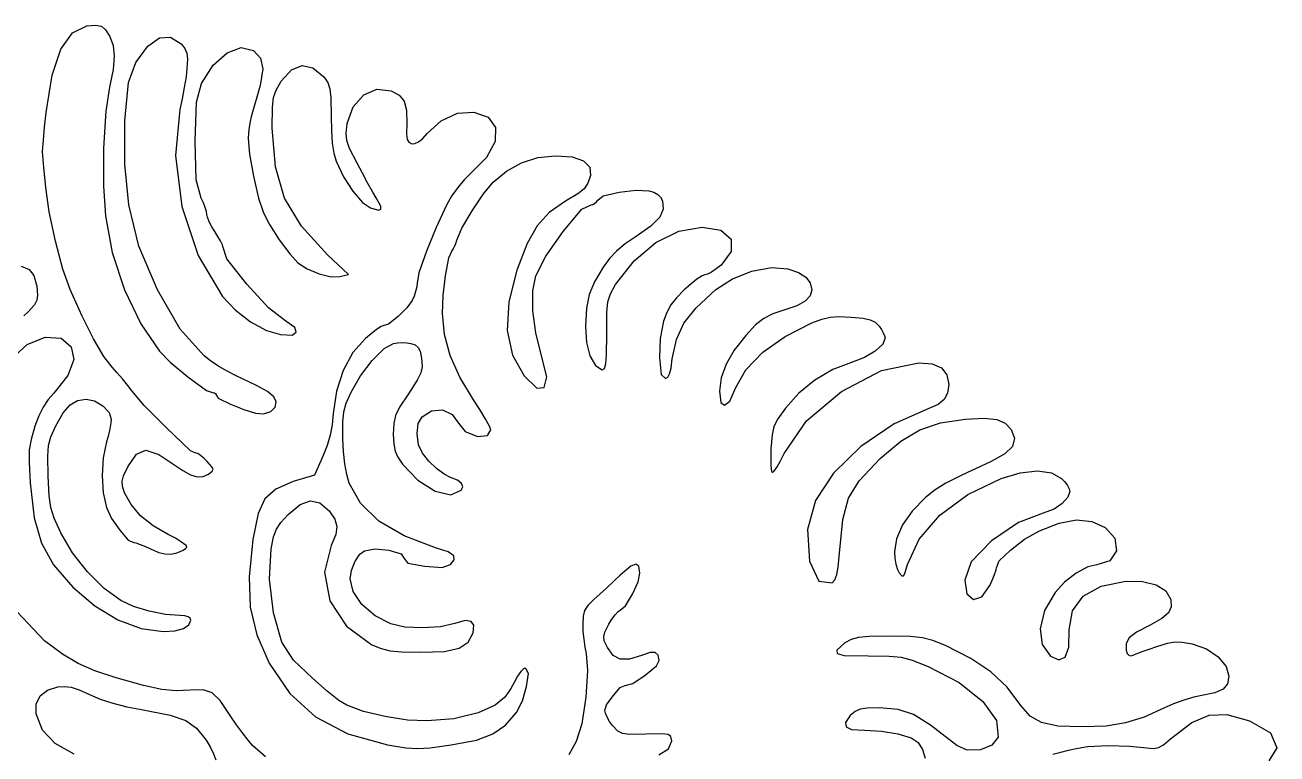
# Model space of a CAD drawing. Extents: x -744 to 286, y -828 to 175.
# Drawn here: x -191.9 to 201.3, y -59.1 to 169.8 of the extents above; entities that cross this region are included whole.
import ezdxf

# ---------------------------------------------------------------- set-up
doc = ezdxf.new("R2010")
doc.units = 0
doc.layers.get('0').update_dxf_attribs({"linetype": 'CONTINUOUS'})

msp = doc.modelspace()

# ---------------------------------------------------------------- linework, layer by layer
for p, q in [((-176.96, 167.33), (-172.42, 169.59)), ((-172.42, 169.59), (-169.67, 169.81)), ((-169.67, 169.81), (-167.89, 169.42)), ((-167.89, 169.42), (-166.53, 168.34)), ((-180.56, 162.27), (-176.96, 167.33)), ((-166.53, 168.34), (-165.21, 166.25)), ((-165.21, 166.25), (-164.17, 163.34)), ((-153.27, 163.22), (-149.6, 165.83)), ((-149.6, 165.83), (-146.12, 165.97)), ((-146.12, 165.97), (-142.82, 163.91)), ((-183.28, 154.11), (-180.56, 162.27)), ((-164.17, 163.34), (-163.84, 160.01)), ((-157.09, 158.07), (-153.27, 163.22)), ((-142.82, 163.91), (-141.65, 162.4)), ((-141.65, 162.4), (-141.05, 160.96)), ((-128.38, 161.11), (-123.96, 162.71)), ((-123.96, 162.71), (-120.12, 161.83)), ((-120.12, 161.83), (-117.92, 159.36)), ((-163.84, 160.01), (-164.2, 155.85)), ((-159.37, 151.72), (-157.09, 158.07)), ((-141.05, 160.96), (-140.85, 159.12)), ((-140.85, 159.12), (-141, 156.16)), ((-132.77, 157.19), (-128.38, 161.11)), ((-117.92, 159.36), (-117.2, 156.08)), ((-185.2, 142.33), (-183.28, 154.11)), ((-164.2, 155.85), (-165.32, 150.33)), ((-141.3, 153.59), (-141.83, 150.19)), ((-141, 156.16), (-141.3, 153.59)), ((-136.44, 151.46), (-132.77, 157.19)), ((-117.2, 156.08), (-117.98, 150.84)), ((-111.38, 152.13), (-108.13, 155.72)), ((-108.13, 155.72), (-104.82, 157.14)), ((-104.82, 157.14), (-101.44, 156.41)), ((-101.44, 156.41), (-98, 153.56)), ((-98, 153.56), (-96.78, 151.77)), ((-165.32, 150.33), (-166.52, 142.73)), ((-160.47, 139.69), (-159.37, 151.72)), ((-141.83, 150.19), (-142.5, 146.59)), ((-138.02, 145.57), (-136.44, 151.46)), ((-117.98, 150.84), (-120.85, 140.93)), ((-113.03, 149.38), (-111.38, 152.13)), ((-96.78, 151.77), (-96.12, 149.81)), ((-96.12, 149.81), (-95.82, 146.89)), ((-85.49, 147.9), (-81.32, 149.66)), ((-81.32, 149.66), (-76.88, 149.19)), ((-142.5, 146.59), (-143.2, 143.33)), ((-138.41, 133.38), (-138.02, 145.57)), ((-114.15, 143.96), (-113.83, 147.07)), ((-113.83, 147.07), (-113.03, 149.38)), ((-95.82, 146.89), (-95.75, 141.19)), ((-88.77, 144.1), (-85.49, 147.9)), ((-76.88, 149.19), (-74.32, 147.77)), ((-74.32, 147.77), (-72.78, 145.87)), ((-72.78, 145.87), (-72.05, 143.11)), ((-185.69, 137.78), (-185.2, 142.33)), ((-166.52, 142.73), (-167.17, 131.14)), ((-143.2, 143.33), (-144.65, 128.79)), ((-114.2, 137.41), (-114.15, 143.96)), ((-90.65, 138.83), (-88.77, 144.1)), ((-72.05, 143.11), (-71.98, 138.85)), ((-61.15, 139.76), (-56.05, 142.1)), ((-56.05, 142.1), (-50.92, 142.48)), ((-50.92, 142.48), (-46.45, 140.87)), ((-186.07, 133.62), (-185.69, 137.78)), ((-160.52, 126.08), (-160.47, 139.69)), ((-121.48, 137.74), (-121.68, 135.84)), ((-121.19, 139.54), (-121.48, 137.74)), ((-120.85, 140.93), (-121.19, 139.54)), ((-95.75, 141.19), (-95.65, 136.55)), ((-91.04, 135.75), (-90.65, 138.83)), ((-71.98, 138.85), (-72.07, 135.51)), ((-65.55, 135.75), (-61.15, 139.76)), ((-46.45, 140.87), (-44.09, 137.63)), ((-44.09, 137.63), (-44.17, 133.27)), ((-121.68, 135.84), (-121.75, 134.13)), ((-121.75, 134.13), (-121.38, 129.3)), ((-113.22, 125.28), (-114.2, 137.41)), ((-95.65, 136.55), (-95.35, 132.72)), ((-90.84, 133.54), (-91.04, 135.75)), ((-72.07, 135.51), (-71.87, 133.87)), ((-71.87, 133.87), (-71.34, 132.99)), ((-68.24, 133.17), (-66.94, 134.22)), ((-66.94, 134.22), (-65.55, 135.75)), ((-186.33, 130.13), (-186.07, 133.62)), ((-186.3, 128.83), (-186.33, 130.13)), ((-167.17, 131.14), (-167.26, 119.16)), ((-138.06, 121.18), (-138.41, 133.38)), ((-95.35, 132.72), (-94.84, 129.59)), ((-89.94, 131.04), (-90.84, 133.54)), ((-87.59, 126.38), (-89.94, 131.04)), ((-71.34, 132.99), (-70.39, 132.51)), ((-70.39, 132.51), (-69.4, 132.58)), ((-69.4, 132.58), (-68.24, 133.17)), ((-44.17, 133.27), (-46.91, 128.19)), ((-186.17, 127.62), (-186.3, 128.83)), ((-185.91, 125.06), (-186.17, 127.62)), ((-159.29, 113.33), (-160.52, 126.08)), ((-144.65, 128.79), (-142.61, 112.83)), ((-121.38, 129.3), (-120.15, 122.35)), ((-94.84, 129.59), (-94.11, 127.1)), ((-94.11, 127.1), (-91.83, 122.16)), ((-85.92, 123.25), (-87.59, 126.38)), ((-46.91, 128.19), (-52.01, 123.07)), ((-40.67, 123.95), (-35.94, 126.55)), ((-35.94, 126.55), (-30.76, 128.17)), ((-30.76, 128.17), (-25.31, 128.75)), ((-25.31, 128.75), (-20.07, 128.41)), ((-20.07, 128.41), (-16.42, 127.17)), ((-16.42, 127.17), (-14.51, 125.13)), ((-185.61, 122.04), (-185.91, 125.06)), ((-185.31, 118.83), (-185.61, 122.04)), ((-120.15, 122.35), (-118.56, 115.46)), ((-110.34, 115.45), (-113.22, 125.28)), ((-91.83, 122.16), (-88.94, 117.6)), ((-84.18, 120.08), (-85.92, 123.25)), ((-52.01, 123.07), (-53.96, 121.22)), ((-44.82, 120.45), (-40.67, 123.95)), ((-14.24, 122.5), (-15.09, 120.1)), ((-14.51, 125.13), (-14.24, 122.5)), ((-184.24, 111.11), (-185.31, 118.83)), ((-167.26, 119.16), (-166.63, 109.83)), ((-136.49, 115.42), (-138.06, 121.18)), ((-82.61, 117.29), (-84.18, 120.08)), ((-55.97, 118.8), (-57.87, 116.05)), ((-53.96, 121.22), (-55.97, 118.8)), ((-47.85, 116.82), (-44.82, 120.45)), ((-16.26, 118.4), (-18.25, 116.79)), ((-15.09, 120.1), (-16.26, 118.4)), ((-135.82, 113.99), (-136.49, 115.42)), ((-118.56, 115.46), (-117, 110.83)), ((-105.08, 106.65), (-110.34, 115.45)), ((-88.94, 117.6), (-85.92, 114.02)), ((-85.92, 114.02), (-83.33, 112.36)), ((-81.56, 115.53), (-82.61, 117.29)), ((-80.07, 112.94), (-81.56, 115.53)), ((-57.87, 116.05), (-59.48, 113.21)), ((-51.46, 111.44), (-47.85, 116.82)), ((-22.08, 114.5), (-27.23, 110.92)), ((-18.25, 116.79), (-22.08, 114.5)), ((-12.96, 113.77), (-12.41, 114.26)), ((-12.41, 114.26), (-12, 114.85)), ((-12, 114.85), (-10.28, 116.18)), ((-10.28, 116.18), (-5.3, 117.29)), ((-5.3, 117.29), (0.03, 117.93)), ((0.03, 117.93), (4.08, 117.69)), ((4.08, 117.69), (5.63, 117.27)), ((5.63, 117.27), (6.83, 116.62)), ((6.83, 116.62), (7.72, 115.73)), ((7.72, 115.73), (8.35, 114.57)), ((8.35, 114.57), (8.59, 111.95)), ((-182.3, 101.94), (-184.24, 111.11)), ((-156.1, 100.4), (-159.29, 113.33)), ((-142.61, 112.83), (-137.49, 97.42)), ((-135.26, 112.52), (-135.82, 113.99)), ((-134.86, 111.19), (-135.26, 112.52)), ((-134.75, 110.31), (-134.86, 111.19)), ((-134.59, 109.42), (-134.75, 110.31)), ((-117, 110.83), (-115.11, 107.13)), ((-83.33, 112.36), (-80.87, 111.61)), ((-80.87, 111.61), (-80.07, 111.95)), ((-80.07, 111.95), (-80.07, 112.94)), ((-59.48, 113.21), (-62.76, 106.24)), ((-54.67, 105.97), (-51.46, 111.44)), ((-27.23, 110.92), (-31.03, 106.79)), ((-22.88, 104.92), (-17.04, 111.99)), ((-17.04, 111.99), (-14.09, 113.33)), ((-14.09, 113.33), (-13.55, 113.44)), ((-13.55, 113.44), (-12.96, 113.77)), ((8.59, 111.95), (7.48, 109.42)), ((-166.63, 109.83), (-164.44, 98.35)), ((-134.01, 108.02), (-134.59, 109.42)), ((-133.2, 106.46), (-134.01, 108.02)), ((-132.25, 104.92), (-133.2, 106.46)), ((-115.11, 107.13), (-112.03, 102.38)), ((-96.85, 97.66), (-105.08, 106.65)), ((-62.76, 106.24), (-65.81, 98.75)), ((-31.03, 106.79), (-34.17, 101.2)), ((4.7, 106.66), (-0.28, 103.23)), ((7.48, 109.42), (4.7, 106.66)), ((13.5, 105.1), (20.78, 106.32)), ((20.78, 106.32), (26.7, 105.39)), ((-131.29, 103.43), (-132.25, 104.92)), ((-130.48, 102.01), (-131.29, 103.43)), ((-112.03, 102.38), (-108.72, 97.9)), ((-56.26, 102.21), (-54.67, 105.97)), ((-28.34, 97.19), (-22.88, 104.92)), ((-0.28, 103.23), (-3.4, 101.08)), ((6.22, 101.5), (13.5, 105.1)), ((26.7, 105.39), (29.93, 102.6)), ((29.93, 102.6), (29.96, 98.69)), ((-179.98, 93.15), (-182.3, 101.94)), ((-164.44, 98.35), (-160.58, 86.68)), ((-150.3, 86.63), (-156.1, 100.4)), ((-129.88, 100.8), (-130.48, 102.01)), ((-129.75, 100.2), (-129.88, 100.8)), ((-128.47, 96.33), (-129.75, 100.2)), ((-65.81, 98.75), (-68.22, 91.98)), ((-58.77, 96.66), (-57.78, 98.83)), ((-57.78, 98.83), (-57.43, 99.37)), ((-57.43, 99.37), (-57.01, 100.23)), ((-57.01, 100.23), (-56.6, 101.22)), ((-56.6, 101.22), (-56.26, 102.21)), ((-34.17, 101.2), (-37.4, 92.85)), ((-6.05, 98.83), (-8.33, 96.43)), ((-3.4, 101.08), (-6.05, 98.83)), ((-0.57, 95.78), (6.22, 101.5)), ((29.96, 98.69), (26.72, 94.43)), ((-137.49, 97.42), (-129.79, 84.55)), ((-122.24, 88.47), (-128.47, 96.33)), ((-108.72, 97.9), (-106.13, 95.16)), ((-106.13, 95.16), (-103.29, 93.23)), ((-90.26, 91.49), (-96.85, 97.66)), ((-59.76, 91.04), (-58.77, 96.66)), ((-31.41, 90.99), (-28.34, 97.19)), ((-8.33, 96.43), (-10.31, 93.8)), ((-6.38, 88.33), (-0.57, 95.78)), ((26.72, 94.43), (25.25, 93.24)), ((-193.07, 94.05), (-190.57, 93.07)), ((-190.57, 93.07), (-189.07, 91.13)), ((-189.07, 91.13), (-188.18, 87.75)), ((-177.69, 86.78), (-179.98, 93.15)), ((-103.29, 93.23), (-99.5, 91.64)), ((-99.5, 91.64), (-95.72, 90.69)), ((-95.72, 90.69), (-93, 90.8)), ((-93, 90.8), (-90.26, 91.49)), ((-68.22, 91.98), (-68.75, 88.75)), ((-60.5, 84.82), (-59.76, 91.04)), ((-37.4, 92.85), (-39.95, 82.83)), ((-32.39, 86.31), (-31.41, 90.99)), ((-10.31, 93.8), (-13.05, 89.17)), ((20.83, 91.08), (19.15, 89.96)), ((21.68, 91.33), (20.83, 91.08)), ((22.47, 91.51), (21.68, 91.33)), ((23.78, 92.24), (22.47, 91.51)), ((25.25, 93.24), (23.78, 92.24)), ((30.28, 90.1), (36.44, 92.51)), ((36.44, 92.51), (42.61, 93.64)), ((42.61, 93.64), (47.75, 93.19)), ((47.75, 93.19), (51.04, 92.05)), ((51.04, 92.05), (53.37, 90.58)), ((53.37, 90.58), (54.76, 88.79)), ((-188.18, 87.75), (-187.89, 84.99)), ((-173.93, 78.42), (-177.69, 86.78)), ((-160.58, 86.68), (-155.51, 75.96)), ((-143.09, 74.31), (-150.3, 86.63)), ((-115.36, 80.96), (-122.24, 88.47)), ((-68.85, 87.58), (-69.19, 86.12)), ((-68.75, 88.75), (-68.85, 87.58)), ((-13.05, 89.17), (-14.67, 85.2)), ((-8.03, 85.34), (-6.38, 88.33)), ((15.19, 86.67), (12.71, 84.15)), ((17.21, 88.45), (15.19, 86.67)), ((19.15, 89.96), (17.21, 88.45)), ((18.9, 81.01), (25.13, 86.72)), ((25.13, 86.72), (30.28, 90.1)), ((55.25, 86.69), (54.71, 84.8)), ((54.76, 88.79), (55.25, 86.69)), ((-188.1, 83.35), (-188.91, 81.89)), ((-187.89, 84.99), (-188.1, 83.35)), ((-129.79, 84.55), (-125.87, 80.35)), ((-70.25, 83.33), (-71.9, 80.96)), ((-69.67, 84.62), (-70.25, 83.33)), ((-69.19, 86.12), (-69.67, 84.62)), ((-60.75, 79.19), (-60.5, 84.82)), ((-39.95, 82.83), (-40.41, 73.86)), ((-32.37, 80.05), (-32.39, 86.31)), ((-14.67, 85.2), (-15.52, 80.88)), ((-9.15, 79.55), (-8.83, 82.86)), ((-8.83, 82.86), (-8.03, 85.34)), ((12.71, 84.15), (10.96, 81.89)), ((53.16, 83.13), (50.53, 81.66)), ((54.71, 84.8), (53.16, 83.13)), ((-190.82, 79.75), (-192.18, 78.44)), ((-188.91, 81.89), (-190.82, 79.75)), ((-125.87, 80.35), (-121, 76.61)), ((-110, 76.8), (-115.36, 80.96)), ((-71.9, 80.96), (-74.72, 78.22)), ((-60.15, 72.62), (-60.75, 79.19)), ((-31.48, 73.12), (-32.37, 80.05)), ((-15.52, 80.88), (-15.86, 75.11)), ((-9.19, 72.54), (-9.15, 79.55)), ((9.69, 79.54), (8.69, 76.75)), ((10.96, 81.89), (9.69, 79.54)), ((15.01, 76.13), (18.9, 81.01)), ((42.96, 79.13), (40.17, 77.68)), ((46.75, 80.39), (42.96, 79.13)), ((50.53, 81.66), (46.75, 80.39)), ((-170.33, 71.29), (-173.93, 78.42)), ((-155.51, 75.96), (-149.67, 67.35)), ((-121, 76.61), (-115.98, 73.84)), ((-107.08, 74.78), (-110, 76.8)), ((-106.69, 73.34), (-107.08, 74.78)), ((-80.06, 75.14), (-81.49, 74.16)), ((-79.45, 75.33), (-80.06, 75.14)), ((-77.67, 75.89), (-79.45, 75.33)), ((-74.72, 78.22), (-77.67, 75.89)), ((-15.86, 75.11), (-15.55, 70.14)), ((8.69, 76.75), (7.63, 71.34)), ((12.69, 71.09), (15.01, 76.13)), ((37.6, 75.62), (34.48, 72.33)), ((40.17, 77.68), (37.6, 75.62)), ((46.83, 72.02), (55.22, 76.25)), ((55.22, 76.25), (58.36, 77.42)), ((58.36, 77.42), (60.96, 78.03)), ((60.96, 78.03), (63.77, 78.22)), ((63.77, 78.22), (67.62, 78.07)), ((67.62, 78.07), (71.39, 77.71)), ((71.39, 77.71), (73.6, 77.22)), ((73.6, 77.22), (75.12, 76.44)), ((75.12, 76.44), (76.38, 75.2)), ((76.38, 75.2), (77.08, 74.19)), ((-191.13, 69.48), (-185.55, 71.8)), ((-185.55, 71.8), (-180.48, 71.42)), ((-180.48, 71.42), (-177.33, 68.78)), ((-167.07, 65.67), (-170.33, 71.29)), ((-135.61, 65.94), (-143.09, 74.31)), ((-115.98, 73.84), (-111.62, 72.62)), ((-111.62, 72.62), (-107.96, 72.45)), ((-107.96, 72.45), (-106.69, 73.34)), ((-84.98, 71.35), (-88.9, 66.93)), ((-83.18, 72.87), (-84.98, 71.35)), ((-81.49, 74.16), (-83.18, 72.87)), ((-58.37, 66.03), (-60.15, 72.62)), ((-40.41, 73.86), (-38.75, 66.07)), ((-29.74, 66.31), (-31.48, 73.12)), ((-9.21, 66.33), (-9.19, 72.54)), ((7.63, 71.34), (7.42, 65.26)), ((11.43, 64.99), (12.69, 71.09)), ((34.48, 72.33), (30.86, 67.69)), ((39.82, 67.02), (46.83, 72.02)), ((77.08, 74.19), (77.68, 73.14)), ((78.23, 71.53), (77.52, 69.55)), ((77.68, 73.14), (78.1, 72.19)), ((78.1, 72.19), (78.23, 71.53)), ((-196.14, 64.98), (-191.13, 69.48)), ((-177.33, 68.78), (-176.51, 64.77)), ((-149.67, 67.35), (-146.28, 63.88)), ((-88.9, 66.93), (-91.97, 61.34)), ((-82.8, 64.43), (-79.05, 68.22)), ((-79.05, 68.22), (-76.13, 69.76)), ((-76.13, 69.76), (-74.92, 69.98)), ((-74.92, 69.98), (-73.46, 70.06)), ((-73.46, 70.06), (-71.98, 70.01)), ((-71.98, 70.01), (-70.74, 69.82)), ((-70.74, 69.82), (-69.28, 69.32)), ((-69.28, 69.32), (-68.38, 68.57)), ((-68.38, 68.57), (-67.79, 67.33)), ((-67.79, 67.33), (-67.33, 65.14)), ((-15.55, 70.14), (-14.44, 65.89)), ((30.86, 67.69), (28.29, 63.25)), ((34.55, 61.55), (39.82, 67.02)), ((75.16, 67.38), (71.74, 65.37)), ((77.52, 69.55), (75.16, 67.38)), ((-176.51, 64.77), (-178.4, 59.7)), ((-164.49, 62.33), (-167.07, 65.67)), ((-146.28, 63.88), (-140.68, 59.33)), ((-133.56, 64.35), (-135.61, 65.94)), ((-130.95, 62.6), (-133.56, 64.35)), ((-86.51, 59.59), (-82.8, 64.43)), ((-67.33, 65.14), (-67.16, 62.61)), ((-55.35, 59.25), (-58.37, 66.03)), ((-38.75, 66.07), (-35.07, 59.58)), ((-27.96, 59.31), (-29.74, 66.31)), ((-14.44, 65.89), (-12.74, 62.84)), ((-9.86, 61.93), (-9.42, 63.37)), ((-9.42, 63.37), (-9.21, 66.33)), ((7.42, 65.26), (7.89, 60.01)), ((11.03, 62.04), (11.43, 64.99)), ((28.29, 63.25), (26.77, 58.96)), ((67.7, 63.85), (61.84, 61.6)), ((71.74, 65.37), (67.7, 63.85)), ((77.17, 61.32), (88.89, 63.7)), ((88.89, 63.7), (93.02, 63.37)), ((93.02, 63.37), (95.93, 62.12)), ((-178.4, 59.7), (-182.84, 54.23)), ((-163.01, 60.7), (-164.49, 62.33)), ((-161.28, 58.68), (-163.01, 60.7)), ((-140.68, 59.33), (-134.86, 55.02)), ((-128.21, 60.97), (-130.95, 62.6)), ((-125.78, 59.73), (-128.21, 60.97)), ((-119.21, 56.64), (-125.78, 59.73)), ((-91.97, 61.34), (-94.05, 54.86)), ((-89.47, 54.45), (-86.51, 59.59)), ((-67.54, 60.59), (-68.71, 58.23)), ((-67.16, 62.61), (-67.54, 60.59)), ((-50.99, 52.09), (-55.35, 59.25)), ((-35.07, 59.58), (-31.14, 55.71)), ((-28.78, 55.99), (-27.96, 59.31)), ((-12.74, 62.84), (-10.63, 61.54)), ((-10.63, 61.54), (-9.86, 61.93)), ((7.89, 60.01), (9.25, 58.83)), ((9.25, 58.83), (9.99, 59.18)), ((9.99, 59.18), (10.57, 60.22)), ((10.57, 60.22), (11.03, 62.04)), ((31.38, 55.93), (34.55, 61.55)), ((61.84, 61.6), (56.21, 58.31)), ((64.61, 54.7), (77.17, 61.32)), ((95.93, 62.12), (97.64, 59.95)), ((97.64, 59.95), (98.22, 56.92)), ((-159.6, 56.61), (-161.28, 58.68)), ((-158.24, 54.83), (-159.6, 56.61)), ((-115.67, 54.66), (-119.21, 56.64)), ((-68.71, 58.23), (-71.46, 54)), ((-31.14, 55.71), (-28.78, 55.99)), ((26.77, 58.96), (26.25, 54.79)), ((29.53, 51.71), (31.38, 55.93)), ((56.21, 58.31), (51.14, 54.2)), ((98.22, 56.92), (97.85, 54.22)), ((-184.59, 52.2), (-186.15, 49.81)), ((-182.84, 54.23), (-184.59, 52.2)), ((-177.68, 50.47), (-175.37, 51.85)), ((-175.37, 51.85), (-172.66, 52.33)), ((-172.66, 52.33), (-170.05, 51.79)), ((-170.05, 51.79), (-167.41, 50.2)), ((-154.41, 50.28), (-158.24, 54.83)), ((-134.86, 55.02), (-132.7, 54.33)), ((-132.7, 54.33), (-132.34, 54.26)), ((-132.34, 54.26), (-132.03, 54.07)), ((-132.03, 54.07), (-131.82, 53.78)), ((-131.82, 53.78), (-131.75, 53.45)), ((-131.75, 53.45), (-131.2, 52.58)), ((-131.2, 52.58), (-127.28, 50.72)), ((-113.72, 53.07), (-115.67, 54.66)), ((-112.94, 51.5), (-113.72, 53.07)), ((-113.28, 49.76), (-112.94, 51.5)), ((-94.05, 54.86), (-95.04, 47.78)), ((-90.97, 51.02), (-89.47, 54.45)), ((-71.46, 54), (-74.2, 49.77)), ((-49.02, 49.09), (-50.99, 52.09)), ((26.25, 54.79), (26.62, 51.23)), ((26.62, 51.23), (27.86, 50.42)), ((27.86, 50.42), (29.53, 51.71)), ((51.14, 54.2), (46.93, 49.52)), ((53.6, 45.47), (64.61, 54.7)), ((96.81, 52.2), (94.93, 50.66)), ((97.85, 54.22), (96.81, 52.2)), ((-186.15, 49.81), (-187.53, 47.03)), ((-182.13, 43.97), (-179.84, 47.96)), ((-179.84, 47.96), (-177.68, 50.47)), ((-167.41, 50.2), (-165.41, 48.09)), ((-165.41, 48.09), (-164.76, 46)), ((-147.43, 43.29), (-154.41, 50.28)), ((-127.28, 50.72), (-123.09, 49.01)), ((-123.09, 49.01), (-119.48, 47.93)), ((-119.48, 47.93), (-116.92, 47.74)), ((-116.92, 47.74), (-114.69, 48.41)), ((-114.69, 48.41), (-113.28, 49.76)), ((-95.04, 47.78), (-95.39, 44.26)), ((-92.03, 45.1), (-91.73, 48.28)), ((-91.73, 48.28), (-90.97, 51.02)), ((-74.2, 49.77), (-75.48, 47.16)), ((-67.18, 46.75), (-64.15, 48.65)), ((-64.15, 48.65), (-60.72, 48.92)), ((-60.72, 48.92), (-57.68, 47.5)), ((-57.68, 47.5), (-55.72, 44.75)), ((-47.3, 46.26), (-49.02, 49.09)), ((46.93, 49.52), (44.53, 46.1)), ((91.99, 49.4), (81.11, 44.58)), ((94.93, 50.66), (91.99, 49.4)), ((-188.75, 43.83), (-189.96, 39.67)), ((-187.53, 47.03), (-188.75, 43.83)), ((-183.72, 40.44), (-182.13, 43.97)), ((-164.86, 44.85), (-165.2, 43.02)), ((-164.76, 46), (-164.86, 44.85)), ((-139.91, 36.08), (-147.43, 43.29)), ((-95.39, 44.26), (-96.02, 40.96)), ((-92.02, 39.89), (-92.03, 45.1)), ((-76.05, 44.69), (-76.21, 41.26)), ((-75.48, 47.16), (-76.05, 44.69)), ((-68.69, 41.4), (-68.34, 44.64)), ((-68.34, 44.64), (-67.18, 46.75)), ((-55.72, 44.75), (-53.58, 42.11)), ((-45.96, 43.84), (-47.3, 46.26)), ((-45.57, 42.72), (-45.96, 43.84)), ((43.35, 43.73), (42.76, 41.1)), ((44.53, 46.1), (43.35, 43.73)), ((46.55, 35.24), (53.6, 45.47)), ((81.11, 44.58), (70.68, 37.46)), ((89.2, 42.7), (95.68, 44.9)), ((95.68, 44.9), (103.4, 46.04)), ((103.4, 46.04), (109.51, 46.29)), ((109.51, 46.29), (113.34, 45.89)), ((113.34, 45.89), (115.93, 44.76)), ((115.93, 44.76), (117.88, 42.77)), ((-189.96, 39.67), (-190.51, 36.38)), ((-184.46, 37.72), (-183.72, 40.44)), ((-165.69, 40.96), (-166.26, 38.92)), ((-165.2, 43.02), (-165.69, 40.96)), ((-96.02, 40.96), (-96.95, 37.77)), ((-91.81, 35.83), (-92.02, 39.89)), ((-76.21, 41.26), (-76.07, 38.16)), ((-68.24, 37.98), (-68.69, 41.4)), ((-53.58, 42.11), (-49.76, 40.57)), ((-49.76, 40.57), (-46.63, 40.85)), ((-46.63, 40.85), (-45.57, 42.72)), ((42.76, 41.1), (42.41, 36.67)), ((83.16, 39.09), (89.2, 42.7)), ((117.88, 42.77), (118.86, 40.01)), ((118.86, 40.01), (118.26, 37.47)), ((-190.51, 36.38), (-190.6, 32.51)), ((-184.71, 34.41), (-184.46, 37.72)), ((-166.26, 38.92), (-167.33, 33.91)), ((-156.86, 35.07), (-153.93, 36.24)), ((-153.93, 36.24), (-149.87, 34.95)), ((-138.17, 35.36), (-139.91, 36.08)), ((-96.95, 37.77), (-98.21, 34.6)), ((-91.39, 32), (-91.81, 35.83)), ((-76.07, 38.16), (-75.64, 35.96)), ((-75.64, 35.96), (-74.81, 34.05)), ((-67.02, 35.3), (-68.24, 37.98)), ((42.41, 36.67), (42.33, 33.85)), ((70.68, 37.46), (62, 29.08)), ((76.74, 33.64), (83.16, 39.09)), ((118.26, 37.47), (115.88, 35.08)), ((-190.6, 32.51), (-190.27, 25.98)), ((-184.58, 28.13), (-184.71, 34.41)), ((-167.33, 33.91), (-167.68, 28.34)), ((-159.6, 31.07), (-156.86, 35.07)), ((-149.87, 34.95), (-142.25, 29.94)), ((-137.61, 35.19), (-138.17, 35.36)), ((-136.7, 34.58), (-137.61, 35.19)), ((-135.68, 33.74), (-136.7, 34.58)), ((-134.67, 32.74), (-135.68, 33.74)), ((-133.15, 31.06), (-134.67, 32.74)), ((-98.21, 34.6), (-100.96, 28.45)), ((-90.79, 28.61), (-91.39, 32)), ((-74.81, 34.05), (-73.36, 31.89)), ((-73.36, 31.89), (-68.53, 26.83)), ((-65.06, 32.87), (-67.02, 35.3)), ((-62.67, 30.57), (-65.06, 32.87)), ((42.33, 33.85), (42.4, 31.48)), ((42.4, 31.48), (42.57, 29.62)), ((44.32, 31.06), (45.42, 32.97)), ((45.42, 32.97), (46.55, 35.24)), ((70.15, 26.66), (76.74, 33.64)), ((111.52, 32.7), (102.36, 28.48)), ((115.88, 35.08), (111.52, 32.7)), ((-184.26, 21.98), (-184.58, 28.13)), ((-167.68, 28.34), (-167.32, 22.89)), ((-161.37, 26.54), (-160.92, 28.23)), ((-160.92, 28.23), (-159.6, 31.07)), ((-142.25, 29.94), (-139.9, 28.56)), ((-139.9, 28.56), (-137.77, 27.91)), ((-137.77, 27.91), (-135.87, 27.98)), ((-135.87, 27.98), (-134.19, 28.74)), ((-134.19, 28.74), (-133.05, 29.69)), ((-132.82, 30.32), (-133.15, 31.06)), ((-133.05, 29.69), (-132.82, 30.32)), ((-100.96, 28.45), (-107.6, 26.42)), ((-90.03, 25.94), (-90.79, 28.61)), ((-60.26, 28.71), (-62.67, 30.57)), ((-58.25, 27.73), (-60.26, 28.71)), ((-56.02, 26.84), (-58.25, 27.73)), ((42.57, 29.62), (42.9, 29.33)), ((42.9, 29.33), (43.35, 29.57)), ((43.35, 29.57), (44.32, 31.06)), ((62, 29.08), (56.41, 20.5)), ((102.36, 28.48), (97.35, 25.93)), ((114.75, 27.43), (120.71, 29.2)), ((120.71, 29.2), (126.07, 29.78)), ((126.07, 29.78), (130.5, 29.18)), ((130.5, 29.18), (133.67, 27.4)), ((-190.27, 25.98), (-189.01, 15.03)), ((-161.28, 25.01), (-161.37, 26.54)), ((-160.6, 22.92), (-161.28, 25.01)), ((-113.14, 24.08), (-116.51, 21.05)), ((-107.6, 26.42), (-113.14, 24.08)), ((-86.49, 19.62), (-90.03, 25.94)), ((-68.53, 26.83), (-63.04, 23.41)), ((-58.12, 22.25), (-54.86, 23.69)), ((-54.76, 25.86), (-56.02, 26.84)), ((-54.86, 23.69), (-54.41, 24.8)), ((-54.41, 24.8), (-54.76, 25.86)), ((66.77, 21.16), (70.15, 26.66)), ((93.93, 23.81), (90.91, 21.42)), ((97.35, 25.93), (93.93, 23.81)), ((104.22, 22.38), (114.75, 27.43)), ((133.67, 27.4), (134.66, 26.35)), ((134.66, 26.35), (135.49, 25.2)), ((135.49, 25.2), (136.08, 24.12)), ((136.08, 24.12), (136.25, 23.33)), ((-183.71, 18.27), (-184.26, 21.98)), ((-167.32, 22.89), (-166.24, 18.25)), ((-158.56, 19.17), (-160.6, 22.92)), ((-116.51, 21.05), (-118.64, 16.35)), ((-105.47, 19.21), (-102.21, 20.38)), ((-102.21, 20.38), (-99.24, 19.71)), ((-99.24, 19.71), (-96.34, 17.25)), ((-63.04, 23.41), (-58.12, 22.25)), ((56.41, 20.5), (53.93, 11.38)), ((64.96, 14.47), (66.77, 21.16)), ((90.91, 21.42), (86.79, 17.17)), ((95.41, 15.83), (104.22, 22.38)), ((135.67, 21.51), (133.85, 19.5)), ((136.25, 23.33), (135.67, 21.51)), ((-182.66, 14.93), (-183.71, 18.27)), ((-166.24, 18.25), (-164.66, 14.86)), ((-155.54, 15.68), (-158.56, 19.17)), ((-118.64, 16.35), (-120.29, 8.18)), ((-111.57, 13.52), (-109.24, 16.08)), ((-109.24, 16.08), (-105.47, 19.21)), ((-96.34, 17.25), (-94.54, 14.63)), ((-80.69, 14.03), (-86.49, 19.62)), ((86.79, 17.17), (83.75, 12.8)), ((88.91, 8.31), (95.41, 15.83)), ((128.75, 16.79), (120.11, 13.54)), ((131.37, 17.78), (128.75, 16.79)), ((133.85, 19.5), (131.37, 17.78)), ((-189.01, 15.03), (-186.73, 7.04)), ((-180.61, 10.33), (-182.66, 14.93)), ((-164.66, 14.86), (-162.12, 11.17)), ((-151.64, 12.53), (-155.54, 15.68)), ((-146.93, 9.83), (-151.64, 12.53)), ((-112.92, 11.43), (-111.57, 13.52)), ((-94.54, 14.63), (-93.89, 12.34)), ((-93.89, 12.34), (-94.25, 9.8)), ((-72.79, 9.33), (-80.69, 14.03)), ((63.81, 2.84), (64.96, 14.47)), ((83.75, 12.8), (81.88, 8.48)), ((120.11, 13.54), (111.64, 7.79)), ((126.71, 10.98), (132.9, 13.4)), ((132.9, 13.4), (138.37, 14.37)), ((138.37, 14.37), (143.17, 13.91)), ((143.17, 13.91), (147.36, 12.04)), ((147.36, 12.04), (150.39, 8.66)), ((-176.99, 4.08), (-180.61, 10.33)), ((-162.12, 11.17), (-159.42, 8.06)), ((-159.42, 8.06), (-157.68, 7.33)), ((-144.6, 8.6), (-146.93, 9.83)), ((-142.68, 7.42), (-144.6, 8.6)), ((-120.29, 8.18), (-121.47, -3.48)), ((-114.54, 5.33), (-113.79, 9.02)), ((-113.79, 9.02), (-112.92, 11.43)), ((-94.25, 9.8), (-95.75, 6.33)), ((-62.97, 5.65), (-72.79, 9.33)), ((53.93, 11.38), (54.47, 1.38)), ((81.88, 8.48), (81.25, 4.32)), ((85.26, 0.34), (88.91, 8.31)), ((117.6, 4.92), (122.05, 8.32)), ((122.05, 8.32), (126.71, 10.98)), ((150.39, 8.66), (150.93, 4.68)), ((-186.73, 7.04), (-182.89, 0.28)), ((-172.26, -1.98), (-176.99, 4.08)), ((-157.68, 7.33), (-157.09, 7.22)), ((-157.09, 7.22), (-155.67, 6.7)), ((-155.67, 6.7), (-154, 6.01)), ((-154, 6.01), (-152.19, 5.19)), ((-152.19, 5.19), (-149.79, 4.18)), ((-149.79, 4.18), (-147.95, 3.69)), ((-146.3, 3.63), (-144.53, 3.96)), ((-144.53, 3.96), (-143.31, 4.37)), ((-143.31, 4.37), (-142.23, 4.88)), ((-141.25, 6.37), (-142.68, 7.42)), ((-142.23, 4.88), (-141.41, 5.4)), ((-141.41, 5.4), (-141.09, 5.84)), ((-141.09, 5.84), (-141.25, 6.37)), ((-115.12, -4.27), (-114.54, 5.33)), ((-95.75, 6.33), (-97.83, -2.08)), ((-86.75, 3.57), (-85.2, 4.7)), ((-85.2, 4.7), (-81.91, 5.29)), ((-81.91, 5.29), (-77.57, 4.84)), ((-77.57, 4.84), (-73.77, 3.75)), ((-58.95, 4.31), (-62.97, 5.65)), ((-57.23, 3.13), (-58.95, 4.31)), ((81.25, 4.32), (81.36, 2.41)), ((111.64, 7.79), (105.23, 1.17)), ((114.12, 1.52), (117.6, 4.92)), ((150.93, 4.68), (148.79, 1.55)), ((-182.89, 0.28), (-176.79, -6.72)), ((-147.95, 3.69), (-146.3, 3.63)), ((-89.37, -1.55), (-88.25, 1.22)), ((-88.25, 1.22), (-86.75, 3.57)), ((-73.77, 3.75), (-72.75, 2.27)), ((-72.75, 2.27), (-71.59, 0.8)), ((-71.59, 0.8), (-66.33, -0.19)), ((-60.87, -0.6), (-58.24, 0.33)), ((-58.24, 0.33), (-57.05, 1.86)), ((-57.05, 1.86), (-57.23, 3.13)), ((0.02, 0.52), (-1.63, -0.16)), ((0.95, -0.13), (0.02, 0.52)), ((54.47, 1.38), (57.47, -4.85)), ((63.5, -0.47), (63.81, 2.84)), ((81.36, 2.41), (81.67, 0.5)), ((81.67, 0.5), (82.11, -1.16)), ((84.48, -2.41), (85.26, 0.34)), ((105.23, 1.17), (103.25, -4.56)), ((113.25, -0.72), (114.12, 1.52)), ((144.78, 0.31), (141.9, -0.33)), ((148.79, 1.55), (144.78, 0.31)), ((-166.98, -7.2), (-172.26, -1.98)), ((-121.47, -3.48), (-121.1, -13.01)), ((-97.83, -2.08), (-96.14, -10.99)), ((-89.75, -4.08), (-89.37, -1.55)), ((-66.33, -0.19), (-60.87, -0.6)), ((-4.9, -2.99), (-6.91, -4.83)), ((-1.63, -0.16), (-4.9, -2.99)), ((0.73, -5.07), (1.25, -2.4)), ((1.25, -2.4), (0.95, -0.13)), ((62.46, -4.41), (63.06, -2.8)), ((63.06, -2.8), (63.5, -0.47)), ((82.11, -1.16), (82.65, -2.21)), ((82.65, -2.21), (83.5, -3.17)), ((83.5, -3.17), (84.03, -3.16)), ((84.03, -3.16), (84.48, -2.41)), ((111.95, -4.39), (112.63, -2.73)), ((112.63, -2.73), (113.15, -1.32)), ((113.15, -1.32), (113.25, -0.72)), ((138.22, -2.38), (134.56, -5.22)), ((141.9, -0.33), (138.22, -2.38)), ((-176.79, -6.72), (-169.93, -12.56)), ((-161.75, -10.91), (-166.98, -7.2)), ((-113.85, -14.76), (-115.12, -4.27)), ((-88.81, -8.14), (-89.75, -4.08)), ((-9.18, -6.92), (-11.37, -8.93)), ((-6.91, -4.83), (-9.18, -6.92)), ((-1.12, -8.97), (0.73, -5.07)), ((57.47, -4.85), (61.66, -5.37)), ((61.66, -5.37), (62.46, -4.41)), ((103.25, -4.56), (103.95, -8.82)), ((108.68, -9.81), (111.14, -6.19)), ((111.14, -6.19), (111.95, -4.39)), ((134.56, -5.22), (131.64, -8.39)), ((140.45, -9.58), (146.11, -6.43)), ((146.11, -6.43), (153.87, -4.91)), ((153.87, -4.91), (159.07, -4.96)), ((159.07, -4.96), (163.35, -6)), ((163.35, -6), (166.38, -7.93)), ((-157.75, -12.77), (-161.75, -10.91)), ((-96.14, -10.99), (-90.92, -18.99)), ((-86.04, -12.23), (-88.81, -8.14)), ((-13.1, -10.51), (-15.11, -12.52)), ((-11.37, -8.93), (-13.1, -10.51)), ((-3.31, -12.61), (-1.12, -8.97)), ((103.95, -8.82), (106.02, -10.65)), ((106.02, -10.65), (108.68, -9.81)), ((131.64, -8.39), (128.35, -14.04)), ((137.12, -14.23), (140.45, -9.58)), ((166.38, -7.93), (167.94, -10.58)), ((167.94, -10.58), (168.07, -12.92)), ((-185.69, -23.63), (-194.35, -14.45)), ((-169.93, -12.56), (-162.66, -16.96)), ((-152.86, -14.31), (-157.75, -12.77)), ((-147.78, -15.33), (-152.86, -14.31)), ((-143.2, -15.67), (-147.78, -15.33)), ((-141.64, -15.76), (-143.2, -15.67)), ((-121.1, -13.01), (-119.07, -21.67)), ((-111.21, -24.07), (-113.85, -14.76)), ((-81.92, -15.79), (-86.04, -12.23)), ((-16.12, -14.06), (-16.59, -15.82)), ((-15.11, -12.52), (-16.12, -14.06)), ((-7.52, -16.82), (-6.52, -15.44)), ((-6.52, -15.44), (-5.6, -14.36)), ((-5.6, -14.36), (-4.97, -13.93)), ((-4.97, -13.93), (-3.31, -12.61)), ((128.35, -14.04), (126.95, -19.79)), ((136.11, -20.14), (137.12, -14.23)), ((167.23, -14.84), (165.2, -16.63)), ((168.07, -12.92), (167.23, -14.84)), ((-162.66, -16.96), (-155.36, -19.72)), ((-142.07, -19.73), (-140.36, -18.6)), ((-140.59, -16.03), (-141.64, -15.76)), ((-139.97, -16.49), (-140.59, -16.03)), ((-140.36, -18.6), (-139.75, -17.14)), ((-139.75, -17.14), (-139.97, -16.49)), ((-90.92, -18.99), (-82.98, -24.82)), ((-76.96, -18.26), (-81.92, -15.79)), ((-72.61, -19.27), (-76.96, -18.26)), ((-67.03, -19.56), (-72.61, -19.27)), ((-61.39, -19.18), (-67.03, -19.56)), ((-56.84, -18.11), (-61.39, -19.18)), ((-53.58, -17.22), (-56.84, -18.11)), ((-51.73, -17.48), (-53.58, -17.22)), ((-50.92, -18.73), (-51.73, -17.48)), ((-51.14, -21.09), (-50.92, -18.73)), ((-16.59, -15.82), (-16.72, -18.51)), ((-16.72, -18.51), (-16.64, -20.62)), ((-9.77, -20.88), (-8.46, -18.37)), ((-8.46, -18.37), (-7.52, -16.82)), ((161.47, -18.67), (157.2, -20.93)), ((165.2, -16.63), (161.47, -18.67)), ((-155.36, -19.72), (-148.43, -20.66)), ((-148.43, -20.66), (-144.81, -20.44)), ((-144.81, -20.44), (-142.07, -19.73)), ((-119.07, -21.67), (-115.21, -30.62)), ((-52.71, -24.03), (-51.14, -21.09)), ((-16.64, -20.62), (-16.4, -23.11)), ((-16.4, -23.11), (-16.07, -25.58)), ((-10.13, -22.24), (-9.77, -20.88)), ((-9.93, -23.56), (-10.13, -22.24)), ((-8.96, -25.74), (-9.93, -23.56)), ((67.6, -23.14), (65.64, -24.24)), ((69.86, -22.53), (67.6, -23.14)), ((73.25, -22.25), (69.86, -22.53)), ((79.58, -22.17), (73.25, -22.25)), ((86.22, -22.27), (79.58, -22.17)), ((90.01, -22.64), (86.22, -22.27)), ((93.2, -23.46), (90.01, -22.64)), ((97.25, -25.09), (93.2, -23.46)), ((126.95, -19.79), (127.59, -24.8)), ((135.99, -25.62), (136.11, -20.14)), ((154.9, -22.71), (153.92, -24.47)), ((157.2, -20.93), (154.9, -22.71)), ((-180.08, -27.75), (-185.69, -23.63)), ((-107.53, -29.7), (-111.21, -24.07)), ((-82.98, -24.82), (-80.01, -26.05)), ((-80.01, -26.05), (-77.21, -26.74)), ((-77.21, -26.74), (-73.61, -27.07)), ((-73.61, -27.07), (-67.7, -27.17)), ((-67.7, -27.17), (-60.08, -26.9)), ((-60.08, -26.9), (-55.48, -25.91)), ((-55.48, -25.91), (-52.71, -24.03)), ((-16.07, -25.58), (-15.67, -27.62)), ((-7.18, -28.16), (-8.96, -25.74)), ((4.46, -27.28), (1.76, -28.24)), ((6.06, -27.26), (4.46, -27.28)), ((6.94, -28.06), (6.06, -27.26)), ((65.64, -24.24), (63.06, -26.51)), ((63.06, -26.51), (63.22, -27.63)), ((105.17, -29.1), (97.25, -25.09)), ((127.59, -24.8), (130.17, -28.39)), ((134.85, -28.68), (135.99, -25.62)), ((153.92, -24.47), (153.91, -26.49)), ((153.91, -26.49), (154.28, -27.53)), ((157.09, -27.68), (158.98, -26.98)), ((158.98, -26.98), (161.2, -26.18)), ((161.2, -26.18), (163.54, -25.36)), ((163.54, -25.36), (166.94, -24.31)), ((166.94, -24.31), (169.26, -23.91)), ((169.26, -23.91), (171.54, -24)), ((171.54, -24), (174.73, -24.58)), ((174.73, -24.58), (179.16, -26.13)), ((179.16, -26.13), (182.89, -28.62)), ((-175.19, -30.68), (-180.08, -27.75)), ((-169.95, -32.99), (-175.19, -30.68)), ((-115.21, -30.62), (-108.73, -40.19)), ((-101.58, -35.34), (-107.53, -29.7)), ((-15.67, -27.62), (-15.16, -32.97)), ((-4.91, -29.38), (-7.18, -28.16)), ((-2, -29.41), (-4.91, -29.38)), ((1.76, -28.24), (-2, -29.41)), ((6.47, -31.47), (7.25, -29.73)), ((7.25, -29.73), (6.94, -28.06)), ((63.22, -27.63), (65.4, -28.22)), ((65.4, -28.22), (72.98, -28.29)), ((72.98, -28.29), (79.52, -28.39)), ((79.52, -28.39), (83.33, -28.78)), ((83.33, -28.78), (86.79, -29.71)), ((86.79, -29.71), (91.75, -31.65)), ((111.47, -33.37), (105.17, -29.1)), ((130.17, -28.39), (132.86, -29.53)), ((132.86, -29.53), (134.85, -28.68)), ((154.28, -27.53), (154.75, -28.1)), ((154.75, -28.1), (155.35, -28.27)), ((155.35, -28.27), (156.13, -28.07)), ((156.13, -28.07), (157.09, -27.68)), ((182.89, -28.62), (185.4, -31.63)), ((-163.25, -35.22), (-169.95, -32.99)), ((-154.62, -37.65), (-163.25, -35.22)), ((-96.97, -39.42), (-101.58, -35.34)), ((-37.15, -34.69), (-38.23, -36.64)), ((-36.1, -33.22), (-37.15, -34.69)), ((-35.19, -32.3), (-36.1, -33.22)), ((-34.62, -32.26), (-35.19, -32.3)), ((-33.77, -33.9), (-34.62, -32.26)), ((-34.34, -37.98), (-33.77, -33.9)), ((-15.16, -32.97), (-15.77, -41.3)), ((-0.96, -36.96), (2.9, -34.38)), ((2.9, -34.38), (6.47, -31.47)), ((91.75, -31.65), (101.5, -36.68)), ((116.57, -38.2), (111.47, -33.37)), ((185.4, -31.63), (186.25, -34.74)), ((186.25, -34.74), (185.76, -37.1)), ((-187.09, -40.9), (-184.78, -39.05)), ((-184.78, -39.05), (-181.57, -38.03)), ((-181.57, -38.03), (-179.44, -37.9)), ((-179.44, -37.9), (-177.34, -38.2)), ((-177.34, -38.2), (-174.89, -39)), ((-174.89, -39), (-171.57, -40.49)), ((-148.93, -38.88), (-154.62, -37.65)), ((-144.42, -39.3), (-148.93, -38.88)), ((-139.96, -39.08), (-144.42, -39.3)), ((-135.87, -38.98), (-139.96, -39.08)), ((-133.12, -39.92), (-135.87, -38.98)), ((-39.28, -38.57), (-40.35, -40.19)), ((-38.23, -36.64), (-39.28, -38.57)), ((-35.66, -42.46), (-34.34, -37.98)), ((-7.19, -40.84), (-4.9, -38.29)), ((-4.9, -38.29), (-3.41, -37.66)), ((-3.41, -37.66), (-0.96, -36.96)), ((101.5, -36.68), (108.94, -42.61)), ((120.89, -43.91), (116.57, -38.2)), ((184.39, -38.79), (181.85, -39.96)), ((185.76, -37.1), (184.39, -38.79)), ((-188.31, -43.45), (-187.09, -40.9)), ((-171.57, -40.49), (-168.26, -41.88)), ((-168.26, -41.88), (-164.28, -43.18)), ((-164.28, -43.18), (-159.86, -44.31)), ((-130.61, -42.33), (-133.12, -39.92)), ((-126.97, -47.67), (-130.61, -42.33)), ((-108.73, -40.19), (-100.6, -47.52)), ((-93.35, -42.29), (-96.97, -39.42)), ((-90.75, -43.84), (-93.35, -42.29)), ((-41.31, -41.42), (-44.22, -43.76)), ((-40.35, -40.19), (-41.31, -41.42)), ((-37.55, -46.06), (-35.66, -42.46)), ((-15.77, -41.3), (-17.02, -49.65)), ((-9.21, -43.65), (-7.19, -40.84)), ((108.94, -42.61), (113.27, -48.59)), ((172.05, -42.22), (168.82, -43.41)), ((175.19, -41.27), (172.05, -42.22)), ((177.71, -40.76), (175.19, -41.27)), ((181.85, -39.96), (177.71, -40.76)), ((-188.39, -46.49), (-188.31, -43.45)), ((-186.41, -51.63), (-188.39, -46.49)), ((-159.86, -44.31), (-155.25, -45.22)), ((-155.25, -45.22), (-146.3, -46.94)), ((-146.3, -46.94), (-141.4, -48.61)), ((-85.54, -45.78), (-90.75, -43.84)), ((-78.77, -47.4), (-85.54, -45.78)), ((-49.56, -46.2), (-57.15, -48.06)), ((-44.22, -43.76), (-49.56, -46.2)), ((-41.01, -50.13), (-37.55, -46.06)), ((-9.74, -45.5), (-9.21, -43.65)), ((-9.58, -46.34), (-9.74, -45.5)), ((-9.03, -47.56), (-9.58, -46.34)), ((67.32, -47.1), (65.79, -49.24)), ((68.84, -45.81), (67.32, -47.1)), ((70.4, -45.1), (68.84, -45.81)), ((72.59, -44.76), (70.4, -45.1)), ((76.48, -44.67), (72.59, -44.76)), ((82.33, -45.2), (76.48, -44.67)), ((87.15, -46.77), (82.33, -45.2)), ((92.53, -50.05), (87.15, -46.77)), ((123.78, -47.21), (120.89, -43.91)), ((166.03, -44.69), (159.59, -47.59)), ((168.82, -43.41), (166.03, -44.69)), ((174.6, -49.27), (180.01, -46.92)), ((180.01, -46.92), (185.59, -46.79)), ((185.59, -46.79), (192.71, -48.74)), ((-141.4, -48.61), (-138.05, -50.99)), ((-138.05, -50.99), (-135, -54.82)), ((-125.41, -50.02), (-126.97, -47.67)), ((-123.59, -52.54), (-125.41, -50.02)), ((-100.6, -47.52), (-90.47, -52.79)), ((-71.71, -48.48), (-78.77, -47.4)), ((-65.55, -48.77), (-71.71, -48.48)), ((-57.15, -48.06), (-65.55, -48.77)), ((-44.89, -52.86), (-41.01, -50.13)), ((-17.02, -49.65), (-18.72, -55.17)), ((-8.26, -48.9), (-9.03, -47.56)), ((-7.34, -50.17), (-8.26, -48.9)), ((-5.66, -51.95), (-7.34, -50.17)), ((65.79, -49.24), (65.99, -50.63)), ((65.99, -50.63), (67.72, -51.47)), ((100.79, -56.5), (92.53, -50.05)), ((113.27, -48.59), (113.71, -53.82)), ((127.4, -49.27), (123.78, -47.21)), ((132.48, -50.35), (127.4, -49.27)), ((140.13, -50.66), (132.48, -50.35)), ((147.66, -50.35), (140.13, -50.66)), ((153.8, -49.39), (147.66, -50.35)), ((159.59, -47.59), (153.8, -49.39)), ((167.92, -54.43), (174.6, -49.27)), ((192.71, -48.74), (199.25, -52.53)), ((-182.43, -55.89), (-186.41, -51.63)), ((-135, -54.82), (-133.75, -56.94)), ((-121.81, -54.84), (-123.59, -52.54)), ((-120.37, -56.51), (-121.81, -54.84)), ((-90.47, -52.79), (-78.01, -56.24)), ((-58.03, -56.3), (-50.12, -54.76)), ((-50.12, -54.76), (-44.89, -52.86)), ((-4.18, -52.74), (-5.66, -51.95)), ((-2.02, -53.02), (-4.18, -52.74)), ((3.16, -52.93), (-2.02, -53.02)), ((8.39, -52.81), (3.16, -52.93)), ((10.17, -53.03), (8.39, -52.81)), ((10.96, -53.69), (10.17, -53.03)), ((10.18, -57.49), (11.25, -55.02)), ((11.25, -55.02), (10.96, -53.69)), ((67.72, -51.47), (71.76, -51.67)), ((71.76, -51.67), (77.13, -51.96)), ((77.13, -51.96), (82.23, -52.82)), ((82.23, -52.82), (86.42, -54.06)), ((86.42, -54.06), (88.64, -55.55)), ((113.71, -53.82), (111.8, -56.33)), ((165.68, -56.27), (167.92, -54.43)), ((199.25, -52.53), (201.32, -57.22)), ((-176.37, -59.22), (-182.43, -55.89)), ((-133.75, -56.94), (-132.7, -59.09)), ((-116.36, -60.07), (-120.37, -56.51)), ((-78.01, -56.24), (-72.29, -57.19)), ((-72.29, -57.19), (-68.55, -57.46)), ((-68.55, -57.46), (-64.62, -57.22)), ((-64.62, -57.22), (-58.03, -56.3)), ((-18.72, -55.17), (-21.1, -59.38)), ((7.15, -59.36), (10.18, -57.49)), ((88.64, -55.55), (90.03, -57.72)), ((90.03, -57.72), (90.79, -60.41)), ((104.04, -57.95), (100.79, -56.5)), ((108.16, -57.84), (104.04, -57.95)), ((111.8, -56.33), (108.16, -57.84)), ((130.96, -59.22), (133.46, -58.59)), ((133.46, -58.59), (135.87, -57.97)), ((135.87, -57.97), (137.75, -57.47)), ((137.75, -57.47), (141.85, -56.78)), ((141.85, -56.78), (148.34, -56.52)), ((148.34, -56.52), (155.1, -56.64)), ((155.1, -56.64), (160.42, -57.21)), ((160.42, -57.21), (162.55, -57.4)), ((162.55, -57.4), (164.11, -57.13)), ((164.11, -57.13), (165.68, -56.27)), ((201.32, -57.22), (198.73, -61.29)), ((-132.7, -59.09), (-131.95, -61))]:
    msp.add_line(p, q)

doc.saveas('drawing.dxf')
